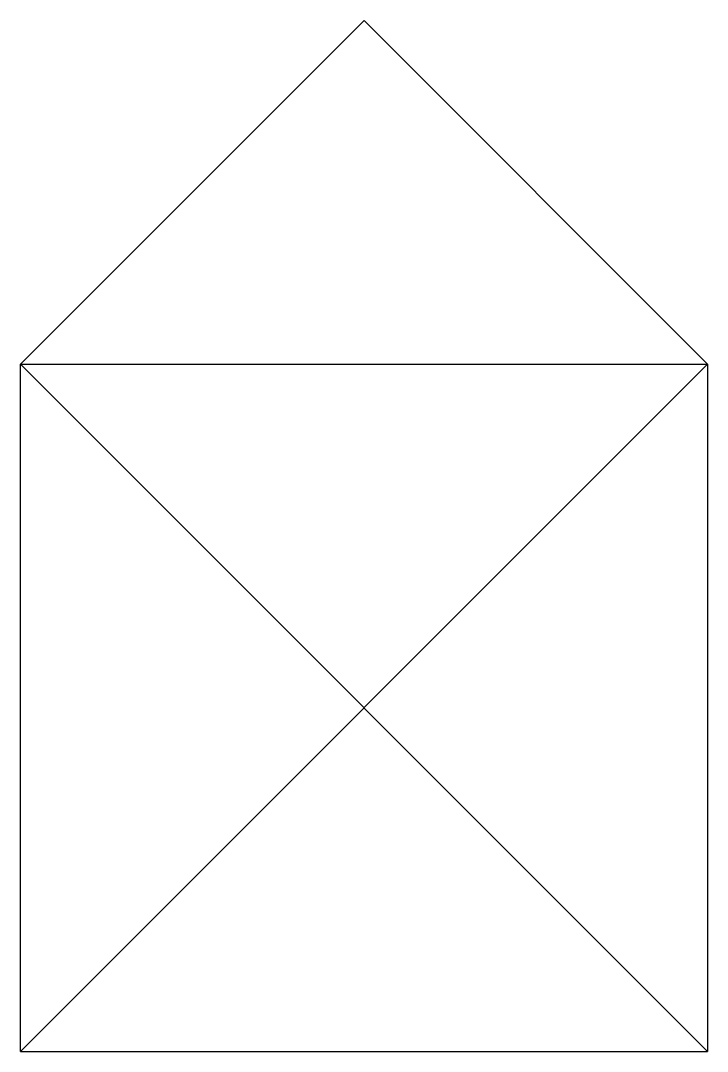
# Model space of a CAD drawing. Header units: millimetres. Extents: x -10 to 10, y -10 to 20.
import ezdxf

# ---------------------------------------------------------------- set-up
doc = ezdxf.new("R2010")
doc.units = ezdxf.units.MM
doc.layers.get('0').update_dxf_attribs({"lineweight": 25, "true_color": 0xffffff})

msp = doc.modelspace()

# ---------------------------------------------------------------- linework, layer by layer
for p, q in [((-10, 10), (0, 20)), ((0, 20), (10, 10)), ((-10, -10), (-10, 10)), ((-10, 10), (10, 10)), ((10, 10), (-10, -10)), ((10, -10), (-10, 10)), ((10, 10), (10, -10)), ((-10, -10), (10, -10))]:
    msp.add_line(p, q)

doc.saveas('drawing.dxf')
